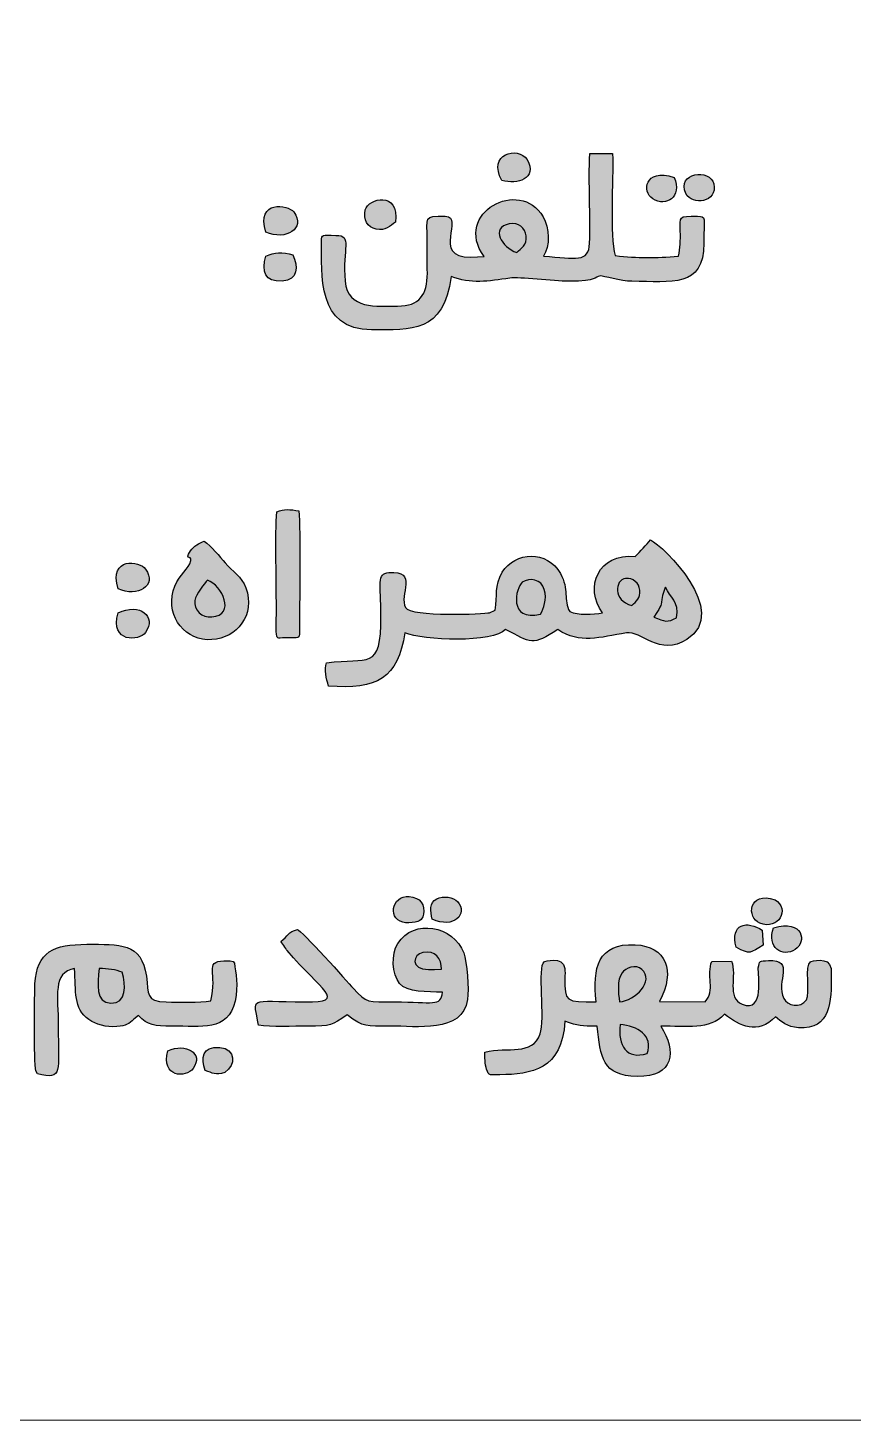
# Model space of a CAD drawing. Header units: millimetres. Extents: x -216.6 to -166.6, y -9 to 71.
# Drawn here: x -186.04 to -176.06, y -9 to 7.84 of the extents above; entities that cross this region are included whole.
import ezdxf

# ---------------------------------------------------------------- set-up
doc = ezdxf.new("R2010")
doc.units = ezdxf.units.MM
doc.header["$MEASUREMENT"] = 0
doc.layers.add('Layer 1', color=7, linetype='Continuous')

msp = doc.modelspace()

# ---------------------------------------------------------------- hatches: boundary and pattern name
at = {"layer": 'Layer 1', "true_color": 0x333333}
h = msp.add_hatch(color=250, dxfattribs=at)
edge = h.paths.add_edge_path()
edge.add_spline(control_points=[(-180.0018, 6.2512), (-180.1185, 6.4176), (-180.4855, 6.32), (-180.3089, 5.9982), (-180.1188, 5.9474), (-179.8794, 6.0151), (-180.0018, 6.2512)], knot_values=[0, 0, 0, 0, 0.5, 0.5, 0.5, 1, 1, 1, 1], degree=3, periodic=1)
h = msp.add_hatch(color=250, dxfattribs=at)
edge = h.paths.add_edge_path()
edge.add_spline(control_points=[(-179.8057, 5.0812), (-179.7234, 5.201), (-179.7327, 5.4271), (-179.8094, 5.5579), (-180.0915, 6.0396), (-180.903, 5.6064), (-180.5234, 5.0772), (-180.5234, 5.0772), (-180.6819, 5.0699), (-180.6819, 5.0699), (-181.1757, 5.0699), (-180.7493, 5.5648), (-180.9942, 5.5648), (-181.2622, 5.5648), (-181.2117, 5.5724), (-181.2105, 5.2621), (-181.2099, 5.1338), (-181.21, 5.0053), (-181.2097, 4.8769), (-181.2089, 4.6132), (-181.3065, 4.4779), (-181.5708, 4.4779), (-181.8202, 4.4779), (-182.1721, 4.4325), (-182.2038, 4.7801), (-182.2401, 5.1794), (-182.1102, 5.3341), (-182.3155, 5.3341), (-182.4864, 5.3341), (-182.4877, 5.3496), (-182.4877, 5.2621), (-182.4877, 4.8681), (-182.5483, 4.1906), (-181.8831, 4.1906), (-181.403, 4.1906), (-181.0148, 4.148), (-180.9221, 4.8374), (-180.6857, 4.7422), (-180.4717, 4.7784), (-180.212, 4.8161), (-180.101, 4.8322), (-179.6794, 4.7776), (-179.5047, 4.7776), (-179.1275, 4.7776), (-179.2083, 4.8326), (-179.1153, 4.8428), (-179.0862, 4.846), (-178.8669, 4.7776), (-178.7358, 4.7776), (-178.2556, 4.7776), (-177.8671, 4.6908), (-177.8671, 5.238), (-177.8671, 5.5552), (-177.8346, 5.5648), (-177.9432, 5.5648), (-178.182, 5.5648), (-178.1543, 5.5686), (-178.1509, 5.384), (-178.1489, 5.2764), (-178.1503, 5.1746), (-178.1736, 5.0822), (-178.4538, 5.0598), (-178.6605, 5.0584), (-178.9393, 5.0882), (-179.0109, 5.3348), (-178.9555, 5.9976), (-178.971, 6.3249), (-178.971, 6.3249), (-179.2456, 6.3243), (-179.2456, 6.3243), (-179.2628, 5.963), (-179.2356, 5.5693), (-179.2482, 5.2375), (-179.2574, 4.9994), (-179.4096, 5.0587), (-179.8057, 5.0812)], knot_values=[0, 0, 0, 0, 0.04, 0.04, 0.04, 0.08, 0.08, 0.08, 0.12, 0.12, 0.12, 0.16, 0.16, 0.16, 0.2, 0.2, 0.2, 0.24, 0.24, 0.24, 0.28, 0.28, 0.28, 0.32, 0.32, 0.32, 0.36, 0.36, 0.36, 0.4, 0.4, 0.4, 0.44, 0.44, 0.44, 0.48, 0.48, 0.48, 0.52, 0.52, 0.52, 0.56, 0.56, 0.56, 0.6, 0.6, 0.6, 0.64, 0.64, 0.64, 0.68, 0.68, 0.68, 0.72, 0.72, 0.72, 0.76, 0.76, 0.76, 0.8, 0.8, 0.8, 0.84, 0.84, 0.84, 0.88, 0.88, 0.88, 0.92, 0.92, 0.92, 0.96, 0.96, 0.96, 1, 1, 1, 1], degree=3, periodic=1)
h = msp.add_hatch(color=250, dxfattribs=at)
edge = h.paths.add_edge_path()
edge.add_spline(control_points=[(-178.2252, 6.036), (-178.5938, 6.1479), (-178.614, 5.8581), (-178.4849, 5.7765), (-178.3197, 5.6724), (-178.1269, 5.7975), (-178.2252, 6.036)], knot_values=[0, 0, 0, 0, 0.5, 0.5, 0.5, 1, 1, 1, 1], degree=3, periodic=1)
h = msp.add_hatch(color=250, dxfattribs=at)
edge = h.paths.add_edge_path()
edge.add_spline(control_points=[(-178.0832, 5.8386), (-178.0109, 5.6894), (-177.6965, 5.7329), (-177.7448, 5.9554), (-177.7861, 6.1458), (-178.2074, 6.0948), (-178.0832, 5.8386)], knot_values=[0, 0, 0, 0, 0.5, 0.5, 0.5, 1, 1, 1, 1], degree=3, periodic=1)
h = msp.add_hatch(color=250, dxfattribs=at)
edge = h.paths.add_edge_path()
edge.add_spline(control_points=[(-183.1637, 5.3722), (-182.916, 5.2684), (-182.6772, 5.4145), (-182.8246, 5.6168), (-182.891, 5.7079), (-183.2835, 5.7674), (-183.1637, 5.3722)], knot_values=[0, 0, 0, 0, 0.5, 0.5, 0.5, 1, 1, 1, 1], degree=3, periodic=1)
h = msp.add_hatch(color=250, dxfattribs=at)
edge = h.paths.add_edge_path()
edge.add_spline(control_points=[(-181.5938, 5.4937), (-181.5486, 5.8752), (-181.9235, 5.7855), (-181.9594, 5.6424), (-181.9889, 5.525), (-181.9334, 5.4279), (-181.8299, 5.4083), (-181.7142, 5.3864), (-181.6615, 5.4471), (-181.5938, 5.4937)], knot_values=[0, 0, 0, 0, 0.3333333, 0.3333333, 0.3333333, 0.6666667, 0.6666667, 0.6666667, 1, 1, 1, 1], degree=3, periodic=1)
h = msp.add_hatch(color=250, dxfattribs=at)
edge = h.paths.add_edge_path()
edge.add_spline(control_points=[(-180.1293, 5.1267), (-180.3086, 5.1872), (-180.4521, 5.4276), (-180.2188, 5.4739), (-180.1065, 5.4962), (-180.0272, 5.4183), (-180.0159, 5.3285), (-180.0014, 5.2129), (-180.0739, 5.1756), (-180.1293, 5.1267)], knot_values=[0, 0, 0, 0, 0.3333333, 0.3333333, 0.3333333, 0.6666667, 0.6666667, 0.6666667, 1, 1, 1, 1], degree=3, periodic=1)
h = msp.add_hatch(color=250, dxfattribs=at)
edge = h.paths.add_edge_path()
edge.add_spline(control_points=[(-183.1637, 5.0812), (-183.2074, 4.8997), (-183.1787, 4.7663), (-182.9658, 4.7806), (-182.7663, 4.7941), (-182.7721, 4.9543), (-182.8341, 5.0991), (-182.9651, 5.1367), (-183.0556, 5.1332), (-183.1637, 5.0812)], knot_values=[0, 0, 0, 0, 0.3333333, 0.3333333, 0.3333333, 0.6666667, 0.6666667, 0.6666667, 1, 1, 1, 1], degree=3, periodic=1)
h = msp.add_hatch(color=250, dxfattribs=at)
edge = h.paths.add_edge_path()
edge.add_spline(control_points=[(-183.03, 1.9902), (-183.0519, 1.7302), (-183.0332, 1.0859), (-183.0344, 0.7548), (-183.0346, 0.7118), (-183.0415, 0.5698), (-183.037, 0.539), (-183.0222, 0.4379), (-183.0385, 0.4626), (-182.9238, 0.4626), (-182.751, 0.4626), (-182.7557, 0.4488), (-182.7557, 0.5387), (-182.7555, 0.8383), (-182.7411, 1.7704), (-182.7628, 2.001), (-182.8695, 2.0151), (-182.9434, 2.0282), (-183.03, 1.9902)], knot_values=[0, 0, 0, 0, 0.1666667, 0.1666667, 0.1666667, 0.3333333, 0.3333333, 0.3333333, 0.5, 0.5, 0.5, 0.6666667, 0.6666667, 0.6666667, 0.8333333, 0.8333333, 0.8333333, 1, 1, 1, 1], degree=3, periodic=1)
h = msp.add_hatch(color=250, dxfattribs=at)
edge = h.paths.add_edge_path()
edge.add_spline(control_points=[(-184.0822, 1.3591), (-184.1241, 1.2688), (-184.2377, 1.1974), (-184.2827, 1.0324), (-184.3715, 0.7068), (-184.1254, 0.4225), (-183.8134, 0.4416), (-183.5151, 0.4598), (-183.2813, 0.7421), (-183.4038, 1.0675), (-183.4548, 1.2031), (-183.5669, 1.271), (-183.6534, 1.3704), (-183.7201, 1.447), (-183.8206, 1.5759), (-183.9088, 1.632), (-183.9621, 1.6186), (-184.0386, 1.566), (-184.0722, 1.5166), (-184.1656, 1.3793), (-184.0219, 1.4892), (-184.0822, 1.3591)], knot_values=[0, 0, 0, 0, 0.1428571, 0.1428571, 0.1428571, 0.2857143, 0.2857143, 0.2857143, 0.4285714, 0.4285714, 0.4285714, 0.5714286, 0.5714286, 0.5714286, 0.7142857, 0.7142857, 0.7142857, 0.8571429, 0.8571429, 0.8571429, 1, 1, 1, 1], degree=3, periodic=1)
h = msp.add_hatch(color=250, dxfattribs=at)
edge = h.paths.add_edge_path()
edge.add_spline(control_points=[(-178.6957, 1.446), (-179.145, 1.4972), (-179.3155, 1.0707), (-179.0914, 0.7663), (-179.2083, 0.7422), (-179.3847, 0.7396), (-179.4884, 0.7807), (-179.5667, 0.9228), (-179.4939, 1.0499), (-179.6009, 1.2426), (-179.7591, 1.5274), (-180.1474, 1.5087), (-180.3032, 1.2568), (-180.4048, 1.0925), (-180.3571, 0.9752), (-180.3902, 0.7992), (-180.3902, 0.7992), (-180.4575, 0.7673), (-180.4575, 0.7673), (-180.5111, 0.753), (-181.4119, 0.7129), (-181.475, 0.8311), (-181.5537, 0.9784), (-181.3173, 1.2873), (-181.6744, 1.2539), (-181.8265, 1.2397), (-181.771, 1.1202), (-181.7707, 0.7309), (-181.7701, 0.0498), (-181.92, 0.2329), (-182.4269, 0.1619), (-182.4589, 0.0805), (-182.4295, -0.0307), (-182.4054, -0.12), (-181.8187, -0.1695), (-181.5609, -0.0228), (-181.4824, 0.5242), (-181.2584, 0.4272), (-180.4083, 0.4014), (-180.264, 0.5651), (-179.9541, 0.4059), (-179.9393, 0.3605), (-179.6326, 0.563), (-179.361, 0.3859), (-179.1319, 0.4701), (-178.8007, 0.5243), (-178.6288, 0.5525), (-178.4007, 0.2345), (-178.0723, 0.4444), (-177.5436, 0.7822), (-178.354, 1.5743), (-178.5108, 1.649), (-178.5637, 1.5872), (-178.6333, 1.5133), (-178.6957, 1.446)], knot_values=[0, 0, 0, 0, 0.0555556, 0.0555556, 0.0555556, 0.1111111, 0.1111111, 0.1111111, 0.1666667, 0.1666667, 0.1666667, 0.2222222, 0.2222222, 0.2222222, 0.2777778, 0.2777778, 0.2777778, 0.3333333, 0.3333333, 0.3333333, 0.3888889, 0.3888889, 0.3888889, 0.4444444, 0.4444444, 0.4444444, 0.5, 0.5, 0.5, 0.5555556, 0.5555556, 0.5555556, 0.6111111, 0.6111111, 0.6111111, 0.6666667, 0.6666667, 0.6666667, 0.7222222, 0.7222222, 0.7222222, 0.7777778, 0.7777778, 0.7777778, 0.8333333, 0.8333333, 0.8333333, 0.8888889, 0.8888889, 0.8888889, 0.9444444, 0.9444444, 0.9444444, 1, 1, 1, 1], degree=3, periodic=1)
h = msp.add_hatch(color=250, dxfattribs=at)
edge = h.paths.add_edge_path()
edge.add_spline(control_points=[(-184.9492, 1.0559), (-184.7144, 0.9536), (-184.4732, 1.0883), (-184.6153, 1.2962), (-184.683, 1.3952), (-185.0662, 1.4526), (-184.9492, 1.0559)], knot_values=[0, 0, 0, 0, 0.5, 0.5, 0.5, 1, 1, 1, 1], degree=3, periodic=1)
h = msp.add_hatch(color=250, dxfattribs=at)
edge = h.paths.add_edge_path()
edge.add_spline(control_points=[(-179.8402, 0.7502), (-180.2375, 0.6518), (-180.143, 1.0763), (-180.0613, 1.1356), (-179.9723, 1.2002), (-179.83, 1.1712), (-179.7957, 1.0491), (-179.7615, 0.9275), (-179.8031, 0.8215), (-179.8402, 0.7502)], knot_values=[0, 0, 0, 0, 0.3333333, 0.3333333, 0.3333333, 0.6666667, 0.6666667, 0.6666667, 1, 1, 1, 1], degree=3, periodic=1)
h = msp.add_hatch(color=250, dxfattribs=at)
edge = h.paths.add_edge_path()
edge.add_spline(control_points=[(-178.7366, 0.8551), (-178.9693, 0.9149), (-178.9436, 1.1631), (-178.8123, 1.1822), (-178.7198, 1.1956), (-178.6495, 1.1219), (-178.6413, 1.0412), (-178.6311, 0.9403), (-178.6856, 0.9081), (-178.7366, 0.8551)], knot_values=[0, 0, 0, 0, 0.3333333, 0.3333333, 0.3333333, 0.6666667, 0.6666667, 0.6666667, 1, 1, 1, 1], degree=3, periodic=1)
h = msp.add_hatch(color=250, dxfattribs=at)
edge = h.paths.add_edge_path()
edge.add_spline(control_points=[(-183.8666, 1.1614), (-183.6924, 1.0995), (-183.5189, 0.7398), (-183.8162, 0.7159), (-183.9325, 0.7066), (-184.0376, 0.7972), (-184.0218, 0.9164), (-184.0118, 0.9913), (-183.8987, 1.1251), (-183.8666, 1.1614)], knot_values=[0, 0, 0, 0, 0.3333333, 0.3333333, 0.3333333, 0.6666667, 0.6666667, 0.6666667, 1, 1, 1, 1], degree=3, periodic=1)
h = msp.add_hatch(color=250, dxfattribs=at)
edge = h.paths.add_edge_path()
edge.add_spline(control_points=[(-178.4708, 0.7155), (-178.3586, 0.8899), (-178.3978, 0.8227), (-178.3672, 0.9746), (-178.3672, 0.9746), (-178.3395, 1.0588), (-178.3395, 1.0588), (-178.3379, 1.0705), (-178.3329, 1.0726), (-178.3285, 1.0788), (-178.2749, 0.9489), (-178.1601, 0.9028), (-178.1952, 0.7076), (-178.3076, 0.6476), (-178.3386, 0.6573), (-178.4708, 0.7155)], knot_values=[0, 0, 0, 0, 0.2, 0.2, 0.2, 0.4, 0.4, 0.4, 0.6, 0.6, 0.6, 0.8, 0.8, 0.8, 1, 1, 1, 1], degree=3, periodic=1)
h = msp.add_hatch(color=250, dxfattribs=at)
edge = h.paths.add_edge_path()
edge.add_spline(control_points=[(-184.9492, 0.7663), (-185.0505, 0.3969), (-184.6922, 0.424), (-184.6176, 0.5278), (-184.4767, 0.7236), (-184.6862, 0.8929), (-184.9492, 0.7663)], knot_values=[0, 0, 0, 0, 0.5, 0.5, 0.5, 1, 1, 1, 1], degree=3, periodic=1)
h = msp.add_hatch(color=250, dxfattribs=at)
edge = h.paths.add_edge_path()
edge.add_spline(control_points=[(-181.283, -2.9428), (-181.2248, -2.8735), (-181.2471, -2.7274), (-181.3388, -2.6888), (-181.5968, -2.5802), (-181.7078, -2.8789), (-181.5391, -2.9664), (-181.4643, -3.0052), (-181.3135, -2.979), (-181.283, -2.9428)], knot_values=[0, 0, 0, 0, 0.3333333, 0.3333333, 0.3333333, 0.6666667, 0.6666667, 0.6666667, 1, 1, 1, 1], degree=3, periodic=1)
h = msp.add_hatch(color=250, dxfattribs=at)
edge = h.paths.add_edge_path()
edge.add_spline(control_points=[(-181.1493, -2.9391), (-180.8925, -3.0638), (-180.7125, -2.8753), (-180.8446, -2.7273), (-180.8929, -2.6731), (-181.0171, -2.6544), (-181.0968, -2.6933), (-181.1916, -2.7397), (-181.1721, -2.843), (-181.1493, -2.9391)], knot_values=[0, 0, 0, 0, 0.3333333, 0.3333333, 0.3333333, 0.6666667, 0.6666667, 0.6666667, 1, 1, 1, 1], degree=3, periodic=1)
h = msp.add_hatch(color=250, dxfattribs=at)
edge = h.paths.add_edge_path()
edge.add_spline(control_points=[(-177.0062, -2.7053), (-177.3317, -2.5971), (-177.351, -2.9251), (-177.19, -2.9895), (-176.9661, -3.0791), (-176.8181, -2.8175), (-177.0062, -2.7053)], knot_values=[0, 0, 0, 0, 0.5, 0.5, 0.5, 1, 1, 1, 1], degree=3, periodic=1)
h = msp.add_hatch(color=250, dxfattribs=at)
edge = h.paths.add_edge_path()
edge.add_spline(control_points=[(-182.9795, -3.2098), (-182.9735, -3.2158), (-182.9183, -3.3036), (-182.9032, -3.3214), (-182.4896, -3.8063), (-182.167, -3.9465), (-182.6837, -3.942), (-183.3999, -3.9358), (-183.3072, -3.8763), (-183.2508, -4.2236), (-183.1045, -4.2507), (-182.8219, -4.2337), (-182.6597, -4.2344), (-182.3598, -4.2356), (-182.375, -4.2265), (-182.1793, -4.0989), (-181.9669, -4.2536), (-181.9678, -4.2348), (-181.6508, -4.2342), (-181.3604, -4.2336), (-180.7777, -4.3259), (-180.7226, -3.9113), (-180.7071, -3.7944), (-180.7295, -3.4536), (-180.7687, -3.3487), (-180.8914, -3.0208), (-181.376, -2.9279), (-181.5664, -3.2337), (-181.6495, -3.3671), (-181.637, -3.6036), (-181.546, -3.7173), (-181.4541, -3.8321), (-181.2122, -3.8165), (-181.0259, -3.8247), (-181.0434, -4.0042), (-181.1449, -3.9411), (-181.6028, -3.9419), (-181.934, -3.9424), (-181.9381, -3.9629), (-182.1068, -3.7736), (-182.1725, -3.7), (-182.737, -3.0705), (-182.7799, -3.0648), (-182.8918, -3.0921), (-182.8962, -3.1474), (-182.9795, -3.2098)], knot_values=[0, 0, 0, 0, 0.0666667, 0.0666667, 0.0666667, 0.1333333, 0.1333333, 0.1333333, 0.2, 0.2, 0.2, 0.2666667, 0.2666667, 0.2666667, 0.3333333, 0.3333333, 0.3333333, 0.4, 0.4, 0.4, 0.4666667, 0.4666667, 0.4666667, 0.5333333, 0.5333333, 0.5333333, 0.6, 0.6, 0.6, 0.6666667, 0.6666667, 0.6666667, 0.7333333, 0.7333333, 0.7333333, 0.8, 0.8, 0.8, 0.8666667, 0.8666667, 0.8666667, 0.9333333, 0.9333333, 0.9333333, 1, 1, 1, 1], degree=3, periodic=1)
h = msp.add_hatch(color=250, dxfattribs=at)
edge = h.paths.add_edge_path()
edge.add_spline(control_points=[(-177.1607, -3.0751), (-177.3422, -2.9522), (-177.553, -2.995), (-177.4758, -3.2805), (-177.3106, -3.3754), (-177.3033, -3.3483), (-177.1503, -3.2564), (-177.1503, -3.2564), (-177.1607, -3.0751), (-177.1607, -3.0751)], knot_values=[0, 0, 0, 0, 0.3333333, 0.3333333, 0.3333333, 0.6666667, 0.6666667, 0.6666667, 1, 1, 1, 1], degree=3, periodic=1)
h = msp.add_hatch(color=250, dxfattribs=at)
edge = h.paths.add_edge_path()
edge.add_spline(control_points=[(-177.0256, -3.0443), (-177.1102, -3.2812), (-176.9164, -3.4088), (-176.7607, -3.3075), (-176.6219, -3.2171), (-176.6594, -2.9407), (-177.0256, -3.0443)], knot_values=[0, 0, 0, 0, 0.5, 0.5, 0.5, 1, 1, 1, 1], degree=3, periodic=1)
h = msp.add_hatch(color=250, dxfattribs=at)
edge = h.paths.add_edge_path()
edge.add_spline(control_points=[(-185.9237, -4.813), (-185.6091, -4.8863), (-185.6723, -4.7946), (-185.6723, -4.2301), (-185.6723, -3.8687), (-185.7456, -3.5869), (-185.4746, -3.5375), (-185.4571, -3.8118), (-185.4909, -4.0234), (-185.3012, -4.1565), (-185.2164, -4.2159), (-185.0947, -4.2512), (-184.9648, -4.2409), (-184.8451, -4.2315), (-184.8216, -4.2061), (-184.7568, -4.1506), (-184.7568, -4.1506), (-184.7018, -4.1064), (-184.7018, -4.1064), (-184.5902, -4.2296), (-184.5139, -4.2338), (-184.2936, -4.2345), (-183.9479, -4.2358), (-183.6177, -4.3033), (-183.5338, -3.9324), (-183.4906, -3.7418), (-183.5297, -3.5861), (-183.5425, -3.4735), (-183.5466, -3.437), (-183.6321, -3.4434), (-183.6691, -3.4446), (-183.9163, -3.4529), (-183.7401, -3.5926), (-183.8274, -3.9274), (-183.9648, -3.9516), (-184.2108, -3.946), (-184.3671, -3.9427), (-184.6215, -3.9373), (-184.5757, -3.8471), (-184.6063, -3.6312), (-184.6643, -3.2218), (-184.9301, -3.2451), (-185.3266, -3.2448), (-185.725, -3.2445), (-185.9304, -3.3326), (-185.9534, -3.7244), (-185.9586, -3.8137), (-185.9711, -4.6726), (-185.9418, -4.7756), (-185.9418, -4.7756), (-185.9237, -4.813), (-185.9237, -4.813)], knot_values=[0, 0, 0, 0, 0.0588235, 0.0588235, 0.0588235, 0.1176471, 0.1176471, 0.1176471, 0.1764706, 0.1764706, 0.1764706, 0.2352941, 0.2352941, 0.2352941, 0.2941176, 0.2941176, 0.2941176, 0.3529412, 0.3529412, 0.3529412, 0.4117647, 0.4117647, 0.4117647, 0.4705882, 0.4705882, 0.4705882, 0.5294118, 0.5294118, 0.5294118, 0.5882353, 0.5882353, 0.5882353, 0.6470588, 0.6470588, 0.6470588, 0.7058824, 0.7058824, 0.7058824, 0.7647059, 0.7647059, 0.7647059, 0.8235294, 0.8235294, 0.8235294, 0.8823529, 0.8823529, 0.8823529, 0.9411765, 0.9411765, 0.9411765, 1, 1, 1, 1], degree=3, periodic=1)
h = msp.add_hatch(color=250, dxfattribs=at)
edge = h.paths.add_edge_path()
edge.add_spline(control_points=[(-181.1944, -3.5488), (-181.4212, -3.5488), (-181.3833, -3.3653), (-181.2636, -3.3429), (-181.1134, -3.3148), (-181.0388, -3.4164), (-181.0375, -3.5469), (-181.0375, -3.5469), (-181.1223, -3.5488), (-181.1223, -3.5488), (-181.1223, -3.5488), (-181.1944, -3.5488), (-181.1944, -3.5488)], knot_values=[0, 0, 0, 0, 0.25, 0.25, 0.25, 0.5, 0.5, 0.5, 0.75, 0.75, 0.75, 1, 1, 1, 1], degree=3, periodic=1)
h = msp.add_hatch(color=250, dxfattribs=at)
edge = h.paths.add_edge_path()
edge.add_spline(control_points=[(-178.4024, -3.9367), (-178.2038, -3.5632), (-178.3241, -3.2674), (-178.697, -3.2503), (-179.1473, -3.2295), (-179.2162, -3.5301), (-179.1668, -3.9418), (-179.5386, -3.9418), (-179.5506, -3.9439), (-179.5459, -3.6525), (-179.5454, -3.622), (-179.5436, -3.5638), (-179.5477, -3.5357), (-179.5699, -3.3828), (-179.7961, -3.454), (-179.7977, -3.4551), (-179.8785, -3.509), (-179.7836, -4.1621), (-179.8455, -4.3299), (-179.9439, -4.5968), (-180.2335, -4.4805), (-180.5149, -4.5482), (-180.5175, -4.5988), (-180.5112, -4.7041), (-180.4946, -4.756), (-180.4657, -4.8465), (-180.4496, -4.8242), (-180.3315, -4.8231), (-179.9551, -4.8195), (-179.5779, -4.7619), (-179.5463, -4.1743), (-179.38, -4.2388), (-179.3503, -4.2318), (-179.1575, -4.2353), (-179.1148, -4.6086), (-179.0979, -4.8354), (-178.6722, -4.8436), (-178.2271, -4.8522), (-178.194, -4.5408), (-178.3873, -4.2341), (-178.0759, -4.2341), (-177.797, -4.2876), (-177.6175, -4.0911), (-177.4292, -4.2331), (-177.2186, -4.3462), (-177.0016, -4.1213), (-176.9281, -4.1815), (-176.8593, -4.2436), (-176.7236, -4.2543), (-176.324, -4.2859), (-176.3256, -3.918), (-176.3256, -3.6278), (-176.3256, -3.605), (-176.3254, -3.5565), (-176.3285, -3.5357), (-176.351, -3.3831), (-176.5767, -3.4538), (-176.5785, -3.4551), (-176.6452, -3.4996), (-176.5839, -3.8396), (-176.6241, -3.9161), (-176.7036, -4.0269), (-176.8591, -3.985), (-176.8999, -3.9005), (-177.0037, -3.6863), (-176.7544, -3.429), (-177.0866, -3.4421), (-177.195, -3.4464), (-177.1962, -3.4409), (-177.2078, -3.531), (-177.2178, -3.6087), (-177.1256, -4.0768), (-177.4014, -3.9699), (-177.6006, -3.8927), (-177.4599, -3.6233), (-177.5327, -3.448), (-177.5327, -3.448), (-177.769, -3.4513), (-177.769, -3.4513), (-177.839, -3.6157), (-177.725, -3.8084), (-177.8506, -3.9392), (-177.8506, -3.9392), (-178.4024, -3.9367), (-178.4024, -3.9367)], knot_values=[0, 0, 0, 0, 0.0357143, 0.0357143, 0.0357143, 0.0714286, 0.0714286, 0.0714286, 0.1071429, 0.1071429, 0.1071429, 0.1428571, 0.1428571, 0.1428571, 0.1785714, 0.1785714, 0.1785714, 0.2142857, 0.2142857, 0.2142857, 0.25, 0.25, 0.25, 0.2857143, 0.2857143, 0.2857143, 0.3214286, 0.3214286, 0.3214286, 0.3571429, 0.3571429, 0.3571429, 0.3928571, 0.3928571, 0.3928571, 0.4285714, 0.4285714, 0.4285714, 0.4642857, 0.4642857, 0.4642857, 0.5, 0.5, 0.5, 0.5357143, 0.5357143, 0.5357143, 0.5714286, 0.5714286, 0.5714286, 0.6071429, 0.6071429, 0.6071429, 0.6428571, 0.6428571, 0.6428571, 0.6785714, 0.6785714, 0.6785714, 0.7142857, 0.7142857, 0.7142857, 0.75, 0.75, 0.75, 0.7857143, 0.7857143, 0.7857143, 0.8214286, 0.8214286, 0.8214286, 0.8571429, 0.8571429, 0.8571429, 0.8928571, 0.8928571, 0.8928571, 0.9285714, 0.9285714, 0.9285714, 0.9642857, 0.9642857, 0.9642857, 1, 1, 1, 1], degree=3, periodic=1)
h = msp.add_hatch(color=250, dxfattribs=at)
edge = h.paths.add_edge_path()
edge.add_spline(control_points=[(-184.898, -3.5822), (-184.8551, -3.7346), (-184.8418, -3.9647), (-185.0354, -3.9577), (-185.2329, -3.9505), (-185.1903, -3.7249), (-185.1783, -3.5375), (-185.0711, -3.5385), (-184.9754, -3.5526), (-184.898, -3.5822)], knot_values=[0, 0, 0, 0, 0.3333333, 0.3333333, 0.3333333, 0.6666667, 0.6666667, 0.6666667, 1, 1, 1, 1], degree=3, periodic=1)
h = msp.add_hatch(color=250, dxfattribs=at)
edge = h.paths.add_edge_path()
edge.add_spline(control_points=[(-178.8881, -3.9418), (-178.8987, -3.8295), (-178.9192, -3.6818), (-178.8549, -3.5896), (-178.8151, -3.5326), (-178.6888, -3.4789), (-178.6152, -3.548), (-178.4626, -3.6914), (-178.6919, -3.9229), (-178.8881, -3.9418)], knot_values=[0, 0, 0, 0, 0.3333333, 0.3333333, 0.3333333, 0.6666667, 0.6666667, 0.6666667, 1, 1, 1, 1], degree=3, periodic=1)
h = msp.add_hatch(color=250, dxfattribs=at)
edge = h.paths.add_edge_path()
edge.add_spline(control_points=[(-178.8795, -4.2147), (-178.6694, -4.2324), (-178.4734, -4.3482), (-178.5504, -4.5678), (-178.8072, -4.6406), (-178.9056, -4.4728), (-178.8795, -4.2147)], knot_values=[0, 0, 0, 0, 0.5, 0.5, 0.5, 1, 1, 1, 1], degree=3, periodic=1)
h = msp.add_hatch(color=250, dxfattribs=at)
edge = h.paths.add_edge_path()
edge.add_spline(control_points=[(-184.3477, -4.5325), (-184.4345, -4.8576), (-184.1268, -4.8677), (-184.04, -4.7464), (-183.909, -4.5633), (-184.1323, -4.4348), (-184.3477, -4.5325)], knot_values=[0, 0, 0, 0, 0.5, 0.5, 0.5, 1, 1, 1, 1], degree=3, periodic=1)
h = msp.add_hatch(color=250, dxfattribs=at)
edge = h.paths.add_edge_path()
edge.add_spline(control_points=[(-183.6575, -4.794), (-183.5172, -4.7084), (-183.5278, -4.5097), (-183.7187, -4.4931), (-183.9385, -4.474), (-183.9456, -4.6235), (-183.8964, -4.77), (-183.8035, -4.8038), (-183.7719, -4.8351), (-183.6575, -4.794)], knot_values=[0, 0, 0, 0, 0.3333333, 0.3333333, 0.3333333, 0.6666667, 0.6666667, 0.6666667, 1, 1, 1, 1], degree=3, periodic=1)

# ---------------------------------------------------------------- linework, layer by layer
at = {"layer": 'Layer 1', "color": 250, "lineweight": 18}
msp.add_open_spline([(-213.5582, 70.9972), (-213.5582, 70.9972), (-169.5582, 70.9972), (-169.5582, 70.9972), (-167.9082, 70.9972), (-166.5582, 69.6472), (-166.5582, 67.9972), (-166.5582, 67.9972), (-166.5582, -6.0028), (-166.5582, -6.0028), (-166.5582, -7.6528), (-167.9082, -9.0028), (-169.5582, -9.0028), (-169.5582, -9.0028), (-213.5582, -9.0028), (-213.5582, -9.0028), (-215.2082, -9.0028), (-216.5582, -7.6528), (-216.5582, -6.0028), (-216.5582, -6.0028), (-216.5582, 67.9972), (-216.5582, 67.9972), (-216.5582, 69.6472), (-215.2082, 70.9972), (-213.5582, 70.9972)], degree=3, knots=[0, 0, 0, 0, 0.125, 0.125, 0.125, 0.25, 0.25, 0.25, 0.375, 0.375, 0.375, 0.5, 0.5, 0.5, 0.625, 0.625, 0.625, 0.75, 0.75, 0.75, 0.875, 0.875, 0.875, 1, 1, 1, 1], dxfattribs=at)
at = {"layer": 'Layer 1', "color": 250}
for points, knots in [([(-180.0018, 6.2512), (-180.1185, 6.4176), (-180.4855, 6.32), (-180.3089, 5.9982), (-180.1188, 5.9474), (-179.8794, 6.0151), (-180.0018, 6.2512)], [0, 0, 0, 0, 0.5, 0.5, 0.5, 1, 1, 1, 1]), ([(-179.8057, 5.0812), (-179.7234, 5.201), (-179.7327, 5.4271), (-179.8094, 5.5579), (-180.0915, 6.0396), (-180.903, 5.6064), (-180.5234, 5.0772), (-180.5234, 5.0772), (-180.6819, 5.0699), (-180.6819, 5.0699), (-181.1757, 5.0699), (-180.7493, 5.5648), (-180.9942, 5.5648), (-181.2622, 5.5648), (-181.2117, 5.5724), (-181.2105, 5.2621), (-181.2099, 5.1338), (-181.21, 5.0053), (-181.2097, 4.8769), (-181.2089, 4.6132), (-181.3065, 4.4779), (-181.5708, 4.4779), (-181.8202, 4.4779), (-182.1721, 4.4325), (-182.2038, 4.7801), (-182.2401, 5.1794), (-182.1102, 5.3341), (-182.3155, 5.3341), (-182.4864, 5.3341), (-182.4877, 5.3496), (-182.4877, 5.2621), (-182.4877, 4.8681), (-182.5483, 4.1906), (-181.8831, 4.1906), (-181.403, 4.1906), (-181.0148, 4.148), (-180.9221, 4.8374), (-180.6857, 4.7422), (-180.4717, 4.7784), (-180.212, 4.8161), (-180.101, 4.8322), (-179.6794, 4.7776), (-179.5047, 4.7776), (-179.1275, 4.7776), (-179.2083, 4.8326), (-179.1153, 4.8428), (-179.0862, 4.846), (-178.8669, 4.7776), (-178.7358, 4.7776), (-178.2556, 4.7776), (-177.8671, 4.6908), (-177.8671, 5.238), (-177.8671, 5.5552), (-177.8346, 5.5648), (-177.9432, 5.5648), (-178.182, 5.5648), (-178.1543, 5.5686), (-178.1509, 5.384), (-178.1489, 5.2764), (-178.1503, 5.1746), (-178.1736, 5.0822), (-178.4538, 5.0598), (-178.6605, 5.0584), (-178.9393, 5.0882), (-179.0109, 5.3348), (-178.9555, 5.9976), (-178.971, 6.3249), (-178.971, 6.3249), (-179.2456, 6.3243), (-179.2456, 6.3243), (-179.2628, 5.963), (-179.2356, 5.5693), (-179.2482, 5.2375), (-179.2574, 4.9994), (-179.4096, 5.0587), (-179.8057, 5.0812)], [0, 0, 0, 0, 0.04, 0.04, 0.04, 0.08, 0.08, 0.08, 0.12, 0.12, 0.12, 0.16, 0.16, 0.16, 0.2, 0.2, 0.2, 0.24, 0.24, 0.24, 0.28, 0.28, 0.28, 0.32, 0.32, 0.32, 0.36, 0.36, 0.36, 0.4, 0.4, 0.4, 0.44, 0.44, 0.44, 0.48, 0.48, 0.48, 0.52, 0.52, 0.52, 0.56, 0.56, 0.56, 0.6, 0.6, 0.6, 0.64, 0.64, 0.64, 0.68, 0.68, 0.68, 0.72, 0.72, 0.72, 0.76, 0.76, 0.76, 0.8, 0.8, 0.8, 0.84, 0.84, 0.84, 0.88, 0.88, 0.88, 0.92, 0.92, 0.92, 0.96, 0.96, 0.96, 1, 1, 1, 1]), ([(-178.2252, 6.036), (-178.5938, 6.1479), (-178.614, 5.8581), (-178.4849, 5.7765), (-178.3197, 5.6724), (-178.1269, 5.7975), (-178.2252, 6.036)], [0, 0, 0, 0, 0.5, 0.5, 0.5, 1, 1, 1, 1]), ([(-178.0832, 5.8386), (-178.0109, 5.6894), (-177.6965, 5.7329), (-177.7448, 5.9554), (-177.7861, 6.1458), (-178.2074, 6.0948), (-178.0832, 5.8386)], [0, 0, 0, 0, 0.5, 0.5, 0.5, 1, 1, 1, 1]), ([(-183.1637, 5.3722), (-182.916, 5.2684), (-182.6772, 5.4145), (-182.8246, 5.6168), (-182.891, 5.7079), (-183.2835, 5.7674), (-183.1637, 5.3722)], [0, 0, 0, 0, 0.5, 0.5, 0.5, 1, 1, 1, 1]), ([(-181.5938, 5.4937), (-181.5486, 5.8752), (-181.9235, 5.7855), (-181.9594, 5.6424), (-181.9889, 5.525), (-181.9334, 5.4279), (-181.8299, 5.4083), (-181.7142, 5.3864), (-181.6615, 5.4471), (-181.5938, 5.4937)], [0, 0, 0, 0, 0.3333333, 0.3333333, 0.3333333, 0.6666667, 0.6666667, 0.6666667, 1, 1, 1, 1]), ([(-180.1293, 5.1267), (-180.3086, 5.1872), (-180.4521, 5.4276), (-180.2188, 5.4739), (-180.1065, 5.4962), (-180.0272, 5.4183), (-180.0159, 5.3285), (-180.0014, 5.2129), (-180.0739, 5.1756), (-180.1293, 5.1267)], [0, 0, 0, 0, 0.3333333, 0.3333333, 0.3333333, 0.6666667, 0.6666667, 0.6666667, 1, 1, 1, 1]), ([(-183.1637, 5.0812), (-183.2074, 4.8997), (-183.1787, 4.7663), (-182.9658, 4.7806), (-182.7663, 4.7941), (-182.7721, 4.9543), (-182.8341, 5.0991), (-182.9651, 5.1367), (-183.0556, 5.1332), (-183.1637, 5.0812)], [0, 0, 0, 0, 0.3333333, 0.3333333, 0.3333333, 0.6666667, 0.6666667, 0.6666667, 1, 1, 1, 1]), ([(-183.03, 1.9902), (-183.0519, 1.7302), (-183.0332, 1.0859), (-183.0344, 0.7548), (-183.0346, 0.7118), (-183.0415, 0.5698), (-183.037, 0.539), (-183.0222, 0.4379), (-183.0385, 0.4626), (-182.9238, 0.4626), (-182.751, 0.4626), (-182.7557, 0.4488), (-182.7557, 0.5387), (-182.7555, 0.8383), (-182.7411, 1.7704), (-182.7628, 2.001), (-182.8695, 2.0151), (-182.9434, 2.0282), (-183.03, 1.9902)], [0, 0, 0, 0, 0.1666667, 0.1666667, 0.1666667, 0.3333333, 0.3333333, 0.3333333, 0.5, 0.5, 0.5, 0.6666667, 0.6666667, 0.6666667, 0.8333333, 0.8333333, 0.8333333, 1, 1, 1, 1]), ([(-184.0822, 1.3591), (-184.1241, 1.2688), (-184.2377, 1.1974), (-184.2827, 1.0324), (-184.3715, 0.7068), (-184.1254, 0.4225), (-183.8134, 0.4416), (-183.5151, 0.4598), (-183.2813, 0.7421), (-183.4038, 1.0675), (-183.4548, 1.2031), (-183.5669, 1.271), (-183.6534, 1.3704), (-183.7201, 1.447), (-183.8206, 1.5759), (-183.9088, 1.632), (-183.9621, 1.6186), (-184.0386, 1.566), (-184.0722, 1.5166), (-184.1656, 1.3793), (-184.0219, 1.4892), (-184.0822, 1.3591)], [0, 0, 0, 0, 0.1428571, 0.1428571, 0.1428571, 0.2857143, 0.2857143, 0.2857143, 0.4285714, 0.4285714, 0.4285714, 0.5714286, 0.5714286, 0.5714286, 0.7142857, 0.7142857, 0.7142857, 0.8571429, 0.8571429, 0.8571429, 1, 1, 1, 1]), ([(-178.6957, 1.446), (-179.145, 1.4972), (-179.3155, 1.0707), (-179.0914, 0.7663), (-179.2083, 0.7422), (-179.3847, 0.7396), (-179.4884, 0.7807), (-179.5667, 0.9228), (-179.4939, 1.0499), (-179.6009, 1.2426), (-179.7591, 1.5274), (-180.1474, 1.5087), (-180.3032, 1.2568), (-180.4048, 1.0925), (-180.3571, 0.9752), (-180.3902, 0.7992), (-180.3902, 0.7992), (-180.4575, 0.7673), (-180.4575, 0.7673), (-180.5111, 0.753), (-181.4119, 0.7129), (-181.475, 0.8311), (-181.5537, 0.9784), (-181.3173, 1.2873), (-181.6744, 1.2539), (-181.8265, 1.2397), (-181.771, 1.1202), (-181.7707, 0.7309), (-181.7701, 0.0498), (-181.92, 0.2329), (-182.4269, 0.1619), (-182.4589, 0.0805), (-182.4295, -0.0307), (-182.4054, -0.12), (-181.8187, -0.1695), (-181.5609, -0.0228), (-181.4824, 0.5242), (-181.2584, 0.4272), (-180.4083, 0.4014), (-180.264, 0.5651), (-179.9541, 0.4059), (-179.9393, 0.3605), (-179.6326, 0.563), (-179.361, 0.3859), (-179.1319, 0.4701), (-178.8007, 0.5243), (-178.6288, 0.5525), (-178.4007, 0.2345), (-178.0723, 0.4444), (-177.5436, 0.7822), (-178.354, 1.5743), (-178.5108, 1.649), (-178.5637, 1.5872), (-178.6333, 1.5133), (-178.6957, 1.446)], [0, 0, 0, 0, 0.0555556, 0.0555556, 0.0555556, 0.1111111, 0.1111111, 0.1111111, 0.1666667, 0.1666667, 0.1666667, 0.2222222, 0.2222222, 0.2222222, 0.2777778, 0.2777778, 0.2777778, 0.3333333, 0.3333333, 0.3333333, 0.3888889, 0.3888889, 0.3888889, 0.4444444, 0.4444444, 0.4444444, 0.5, 0.5, 0.5, 0.5555556, 0.5555556, 0.5555556, 0.6111111, 0.6111111, 0.6111111, 0.6666667, 0.6666667, 0.6666667, 0.7222222, 0.7222222, 0.7222222, 0.7777778, 0.7777778, 0.7777778, 0.8333333, 0.8333333, 0.8333333, 0.8888889, 0.8888889, 0.8888889, 0.9444444, 0.9444444, 0.9444444, 1, 1, 1, 1]), ([(-184.9492, 1.0559), (-184.7144, 0.9536), (-184.4732, 1.0883), (-184.6153, 1.2962), (-184.683, 1.3952), (-185.0662, 1.4526), (-184.9492, 1.0559)], [0, 0, 0, 0, 0.5, 0.5, 0.5, 1, 1, 1, 1]), ([(-179.8402, 0.7502), (-180.2375, 0.6518), (-180.143, 1.0763), (-180.0613, 1.1356), (-179.9723, 1.2002), (-179.83, 1.1712), (-179.7957, 1.0491), (-179.7615, 0.9275), (-179.8031, 0.8215), (-179.8402, 0.7502)], [0, 0, 0, 0, 0.3333333, 0.3333333, 0.3333333, 0.6666667, 0.6666667, 0.6666667, 1, 1, 1, 1]), ([(-178.7366, 0.8551), (-178.9693, 0.9149), (-178.9436, 1.1631), (-178.8123, 1.1822), (-178.7198, 1.1956), (-178.6495, 1.1219), (-178.6413, 1.0412), (-178.6311, 0.9403), (-178.6856, 0.9081), (-178.7366, 0.8551)], [0, 0, 0, 0, 0.3333333, 0.3333333, 0.3333333, 0.6666667, 0.6666667, 0.6666667, 1, 1, 1, 1]), ([(-183.8666, 1.1614), (-183.6924, 1.0995), (-183.5189, 0.7398), (-183.8162, 0.7159), (-183.9325, 0.7066), (-184.0376, 0.7972), (-184.0218, 0.9164), (-184.0118, 0.9913), (-183.8987, 1.1251), (-183.8666, 1.1614)], [0, 0, 0, 0, 0.3333333, 0.3333333, 0.3333333, 0.6666667, 0.6666667, 0.6666667, 1, 1, 1, 1]), ([(-178.4708, 0.7155), (-178.3586, 0.8899), (-178.3978, 0.8227), (-178.3672, 0.9746), (-178.3672, 0.9746), (-178.3395, 1.0588), (-178.3395, 1.0588), (-178.3379, 1.0705), (-178.3329, 1.0726), (-178.3285, 1.0788), (-178.2749, 0.9489), (-178.1601, 0.9028), (-178.1952, 0.7076), (-178.3076, 0.6476), (-178.3386, 0.6573), (-178.4708, 0.7155)], [0, 0, 0, 0, 0.2, 0.2, 0.2, 0.4, 0.4, 0.4, 0.6, 0.6, 0.6, 0.8, 0.8, 0.8, 1, 1, 1, 1]), ([(-184.9492, 0.7663), (-185.0505, 0.3969), (-184.6922, 0.424), (-184.6176, 0.5278), (-184.4767, 0.7236), (-184.6862, 0.8929), (-184.9492, 0.7663)], [0, 0, 0, 0, 0.5, 0.5, 0.5, 1, 1, 1, 1]), ([(-181.283, -2.9428), (-181.2248, -2.8735), (-181.2471, -2.7274), (-181.3388, -2.6888), (-181.5968, -2.5802), (-181.7078, -2.8789), (-181.5391, -2.9664), (-181.4643, -3.0052), (-181.3135, -2.979), (-181.283, -2.9428)], [0, 0, 0, 0, 0.3333333, 0.3333333, 0.3333333, 0.6666667, 0.6666667, 0.6666667, 1, 1, 1, 1]), ([(-181.1493, -2.9391), (-180.8925, -3.0638), (-180.7125, -2.8753), (-180.8446, -2.7273), (-180.8929, -2.6731), (-181.0171, -2.6544), (-181.0968, -2.6933), (-181.1916, -2.7397), (-181.1721, -2.843), (-181.1493, -2.9391)], [0, 0, 0, 0, 0.3333333, 0.3333333, 0.3333333, 0.6666667, 0.6666667, 0.6666667, 1, 1, 1, 1]), ([(-177.0062, -2.7053), (-177.3317, -2.5971), (-177.351, -2.9251), (-177.19, -2.9895), (-176.9661, -3.0791), (-176.8181, -2.8175), (-177.0062, -2.7053)], [0, 0, 0, 0, 0.5, 0.5, 0.5, 1, 1, 1, 1]), ([(-182.9795, -3.2098), (-182.9735, -3.2158), (-182.9183, -3.3036), (-182.9032, -3.3214), (-182.4896, -3.8063), (-182.167, -3.9465), (-182.6837, -3.942), (-183.3999, -3.9358), (-183.3072, -3.8763), (-183.2508, -4.2236), (-183.1045, -4.2507), (-182.8219, -4.2337), (-182.6597, -4.2344), (-182.3598, -4.2356), (-182.375, -4.2265), (-182.1793, -4.0989), (-181.9669, -4.2536), (-181.9678, -4.2348), (-181.6508, -4.2342), (-181.3604, -4.2336), (-180.7777, -4.3259), (-180.7226, -3.9113), (-180.7071, -3.7944), (-180.7295, -3.4536), (-180.7687, -3.3487), (-180.8914, -3.0208), (-181.376, -2.9279), (-181.5664, -3.2337), (-181.6495, -3.3671), (-181.637, -3.6036), (-181.546, -3.7173), (-181.4541, -3.8321), (-181.2122, -3.8165), (-181.0259, -3.8247), (-181.0434, -4.0042), (-181.1449, -3.9411), (-181.6028, -3.9419), (-181.934, -3.9424), (-181.9381, -3.9629), (-182.1068, -3.7736), (-182.1725, -3.7), (-182.737, -3.0705), (-182.7799, -3.0648), (-182.8918, -3.0921), (-182.8962, -3.1474), (-182.9795, -3.2098)], [0, 0, 0, 0, 0.0666667, 0.0666667, 0.0666667, 0.1333333, 0.1333333, 0.1333333, 0.2, 0.2, 0.2, 0.2666667, 0.2666667, 0.2666667, 0.3333333, 0.3333333, 0.3333333, 0.4, 0.4, 0.4, 0.4666667, 0.4666667, 0.4666667, 0.5333333, 0.5333333, 0.5333333, 0.6, 0.6, 0.6, 0.6666667, 0.6666667, 0.6666667, 0.7333333, 0.7333333, 0.7333333, 0.8, 0.8, 0.8, 0.8666667, 0.8666667, 0.8666667, 0.9333333, 0.9333333, 0.9333333, 1, 1, 1, 1]), ([(-177.1607, -3.0751), (-177.3422, -2.9522), (-177.553, -2.995), (-177.4758, -3.2805), (-177.3106, -3.3754), (-177.3033, -3.3483), (-177.1503, -3.2564), (-177.1503, -3.2564), (-177.1607, -3.0751), (-177.1607, -3.0751)], [0, 0, 0, 0, 0.3333333, 0.3333333, 0.3333333, 0.6666667, 0.6666667, 0.6666667, 1, 1, 1, 1]), ([(-177.0256, -3.0443), (-177.1102, -3.2812), (-176.9164, -3.4088), (-176.7607, -3.3075), (-176.6219, -3.2171), (-176.6594, -2.9407), (-177.0256, -3.0443)], [0, 0, 0, 0, 0.5, 0.5, 0.5, 1, 1, 1, 1]), ([(-185.9237, -4.813), (-185.6091, -4.8863), (-185.6723, -4.7946), (-185.6723, -4.2301), (-185.6723, -3.8687), (-185.7456, -3.5869), (-185.4746, -3.5375), (-185.4571, -3.8118), (-185.4909, -4.0234), (-185.3012, -4.1565), (-185.2164, -4.2159), (-185.0947, -4.2512), (-184.9648, -4.2409), (-184.8451, -4.2315), (-184.8216, -4.2061), (-184.7568, -4.1506), (-184.7568, -4.1506), (-184.7018, -4.1064), (-184.7018, -4.1064), (-184.5902, -4.2296), (-184.5139, -4.2338), (-184.2936, -4.2345), (-183.9479, -4.2358), (-183.6177, -4.3033), (-183.5338, -3.9324), (-183.4906, -3.7418), (-183.5297, -3.5861), (-183.5425, -3.4735), (-183.5466, -3.437), (-183.6321, -3.4434), (-183.6691, -3.4446), (-183.9163, -3.4529), (-183.7401, -3.5926), (-183.8274, -3.9274), (-183.9648, -3.9516), (-184.2108, -3.946), (-184.3671, -3.9427), (-184.6215, -3.9373), (-184.5757, -3.8471), (-184.6063, -3.6312), (-184.6643, -3.2218), (-184.9301, -3.2451), (-185.3266, -3.2448), (-185.725, -3.2445), (-185.9304, -3.3326), (-185.9534, -3.7244), (-185.9586, -3.8137), (-185.9711, -4.6726), (-185.9418, -4.7756), (-185.9418, -4.7756), (-185.9237, -4.813), (-185.9237, -4.813)], [0, 0, 0, 0, 0.0588235, 0.0588235, 0.0588235, 0.1176471, 0.1176471, 0.1176471, 0.1764706, 0.1764706, 0.1764706, 0.2352941, 0.2352941, 0.2352941, 0.2941176, 0.2941176, 0.2941176, 0.3529412, 0.3529412, 0.3529412, 0.4117647, 0.4117647, 0.4117647, 0.4705882, 0.4705882, 0.4705882, 0.5294118, 0.5294118, 0.5294118, 0.5882353, 0.5882353, 0.5882353, 0.6470588, 0.6470588, 0.6470588, 0.7058824, 0.7058824, 0.7058824, 0.7647059, 0.7647059, 0.7647059, 0.8235294, 0.8235294, 0.8235294, 0.8823529, 0.8823529, 0.8823529, 0.9411765, 0.9411765, 0.9411765, 1, 1, 1, 1]), ([(-181.1944, -3.5488), (-181.4212, -3.5488), (-181.3833, -3.3653), (-181.2636, -3.3429), (-181.1134, -3.3148), (-181.0388, -3.4164), (-181.0375, -3.5469), (-181.0375, -3.5469), (-181.1223, -3.5488), (-181.1223, -3.5488), (-181.1223, -3.5488), (-181.1944, -3.5488), (-181.1944, -3.5488)], [0, 0, 0, 0, 0.25, 0.25, 0.25, 0.5, 0.5, 0.5, 0.75, 0.75, 0.75, 1, 1, 1, 1]), ([(-178.4024, -3.9367), (-178.2038, -3.5632), (-178.3241, -3.2674), (-178.697, -3.2503), (-179.1473, -3.2295), (-179.2162, -3.5301), (-179.1668, -3.9418), (-179.5386, -3.9418), (-179.5506, -3.9439), (-179.5459, -3.6525), (-179.5454, -3.622), (-179.5436, -3.5638), (-179.5477, -3.5357), (-179.5699, -3.3828), (-179.7961, -3.454), (-179.7977, -3.4551), (-179.8785, -3.509), (-179.7836, -4.1621), (-179.8455, -4.3299), (-179.9439, -4.5968), (-180.2335, -4.4805), (-180.5149, -4.5482), (-180.5175, -4.5988), (-180.5112, -4.7041), (-180.4946, -4.756), (-180.4657, -4.8465), (-180.4496, -4.8242), (-180.3315, -4.8231), (-179.9551, -4.8195), (-179.5779, -4.7619), (-179.5463, -4.1743), (-179.38, -4.2388), (-179.3503, -4.2318), (-179.1575, -4.2353), (-179.1148, -4.6086), (-179.0979, -4.8354), (-178.6722, -4.8436), (-178.2271, -4.8522), (-178.194, -4.5408), (-178.3873, -4.2341), (-178.0759, -4.2341), (-177.797, -4.2876), (-177.6175, -4.0911), (-177.4292, -4.2331), (-177.2186, -4.3462), (-177.0016, -4.1213), (-176.9281, -4.1815), (-176.8593, -4.2436), (-176.7236, -4.2543), (-176.324, -4.2859), (-176.3256, -3.918), (-176.3256, -3.6278), (-176.3256, -3.605), (-176.3254, -3.5565), (-176.3285, -3.5357), (-176.351, -3.3831), (-176.5767, -3.4538), (-176.5785, -3.4551), (-176.6452, -3.4996), (-176.5839, -3.8396), (-176.6241, -3.9161), (-176.7036, -4.0269), (-176.8591, -3.985), (-176.8999, -3.9005), (-177.0037, -3.6863), (-176.7544, -3.429), (-177.0866, -3.4421), (-177.195, -3.4464), (-177.1962, -3.4409), (-177.2078, -3.531), (-177.2178, -3.6087), (-177.1256, -4.0768), (-177.4014, -3.9699), (-177.6006, -3.8927), (-177.4599, -3.6233), (-177.5327, -3.448), (-177.5327, -3.448), (-177.769, -3.4513), (-177.769, -3.4513), (-177.839, -3.6157), (-177.725, -3.8084), (-177.8506, -3.9392), (-177.8506, -3.9392), (-178.4024, -3.9367), (-178.4024, -3.9367)], [0, 0, 0, 0, 0.0357143, 0.0357143, 0.0357143, 0.0714286, 0.0714286, 0.0714286, 0.1071429, 0.1071429, 0.1071429, 0.1428571, 0.1428571, 0.1428571, 0.1785714, 0.1785714, 0.1785714, 0.2142857, 0.2142857, 0.2142857, 0.25, 0.25, 0.25, 0.2857143, 0.2857143, 0.2857143, 0.3214286, 0.3214286, 0.3214286, 0.3571429, 0.3571429, 0.3571429, 0.3928571, 0.3928571, 0.3928571, 0.4285714, 0.4285714, 0.4285714, 0.4642857, 0.4642857, 0.4642857, 0.5, 0.5, 0.5, 0.5357143, 0.5357143, 0.5357143, 0.5714286, 0.5714286, 0.5714286, 0.6071429, 0.6071429, 0.6071429, 0.6428571, 0.6428571, 0.6428571, 0.6785714, 0.6785714, 0.6785714, 0.7142857, 0.7142857, 0.7142857, 0.75, 0.75, 0.75, 0.7857143, 0.7857143, 0.7857143, 0.8214286, 0.8214286, 0.8214286, 0.8571429, 0.8571429, 0.8571429, 0.8928571, 0.8928571, 0.8928571, 0.9285714, 0.9285714, 0.9285714, 0.9642857, 0.9642857, 0.9642857, 1, 1, 1, 1]), ([(-184.898, -3.5822), (-184.8551, -3.7346), (-184.8418, -3.9647), (-185.0354, -3.9577), (-185.2329, -3.9505), (-185.1903, -3.7249), (-185.1783, -3.5375), (-185.0711, -3.5385), (-184.9754, -3.5526), (-184.898, -3.5822)], [0, 0, 0, 0, 0.3333333, 0.3333333, 0.3333333, 0.6666667, 0.6666667, 0.6666667, 1, 1, 1, 1]), ([(-178.8881, -3.9418), (-178.8987, -3.8295), (-178.9192, -3.6818), (-178.8549, -3.5896), (-178.8151, -3.5326), (-178.6888, -3.4789), (-178.6152, -3.548), (-178.4626, -3.6914), (-178.6919, -3.9229), (-178.8881, -3.9418)], [0, 0, 0, 0, 0.3333333, 0.3333333, 0.3333333, 0.6666667, 0.6666667, 0.6666667, 1, 1, 1, 1]), ([(-178.8795, -4.2147), (-178.6694, -4.2324), (-178.4734, -4.3482), (-178.5504, -4.5678), (-178.8072, -4.6406), (-178.9056, -4.4728), (-178.8795, -4.2147)], [0, 0, 0, 0, 0.5, 0.5, 0.5, 1, 1, 1, 1]), ([(-184.3477, -4.5325), (-184.4345, -4.8576), (-184.1268, -4.8677), (-184.04, -4.7464), (-183.909, -4.5633), (-184.1323, -4.4348), (-184.3477, -4.5325)], [0, 0, 0, 0, 0.5, 0.5, 0.5, 1, 1, 1, 1]), ([(-183.6575, -4.794), (-183.5172, -4.7084), (-183.5278, -4.5097), (-183.7187, -4.4931), (-183.9385, -4.474), (-183.9456, -4.6235), (-183.8964, -4.77), (-183.8035, -4.8038), (-183.7719, -4.8351), (-183.6575, -4.794)], [0, 0, 0, 0, 0.3333333, 0.3333333, 0.3333333, 0.6666667, 0.6666667, 0.6666667, 1, 1, 1, 1])]:
    msp.add_open_spline(points, degree=3, knots=knots, dxfattribs=at)

doc.saveas('drawing.dxf')
